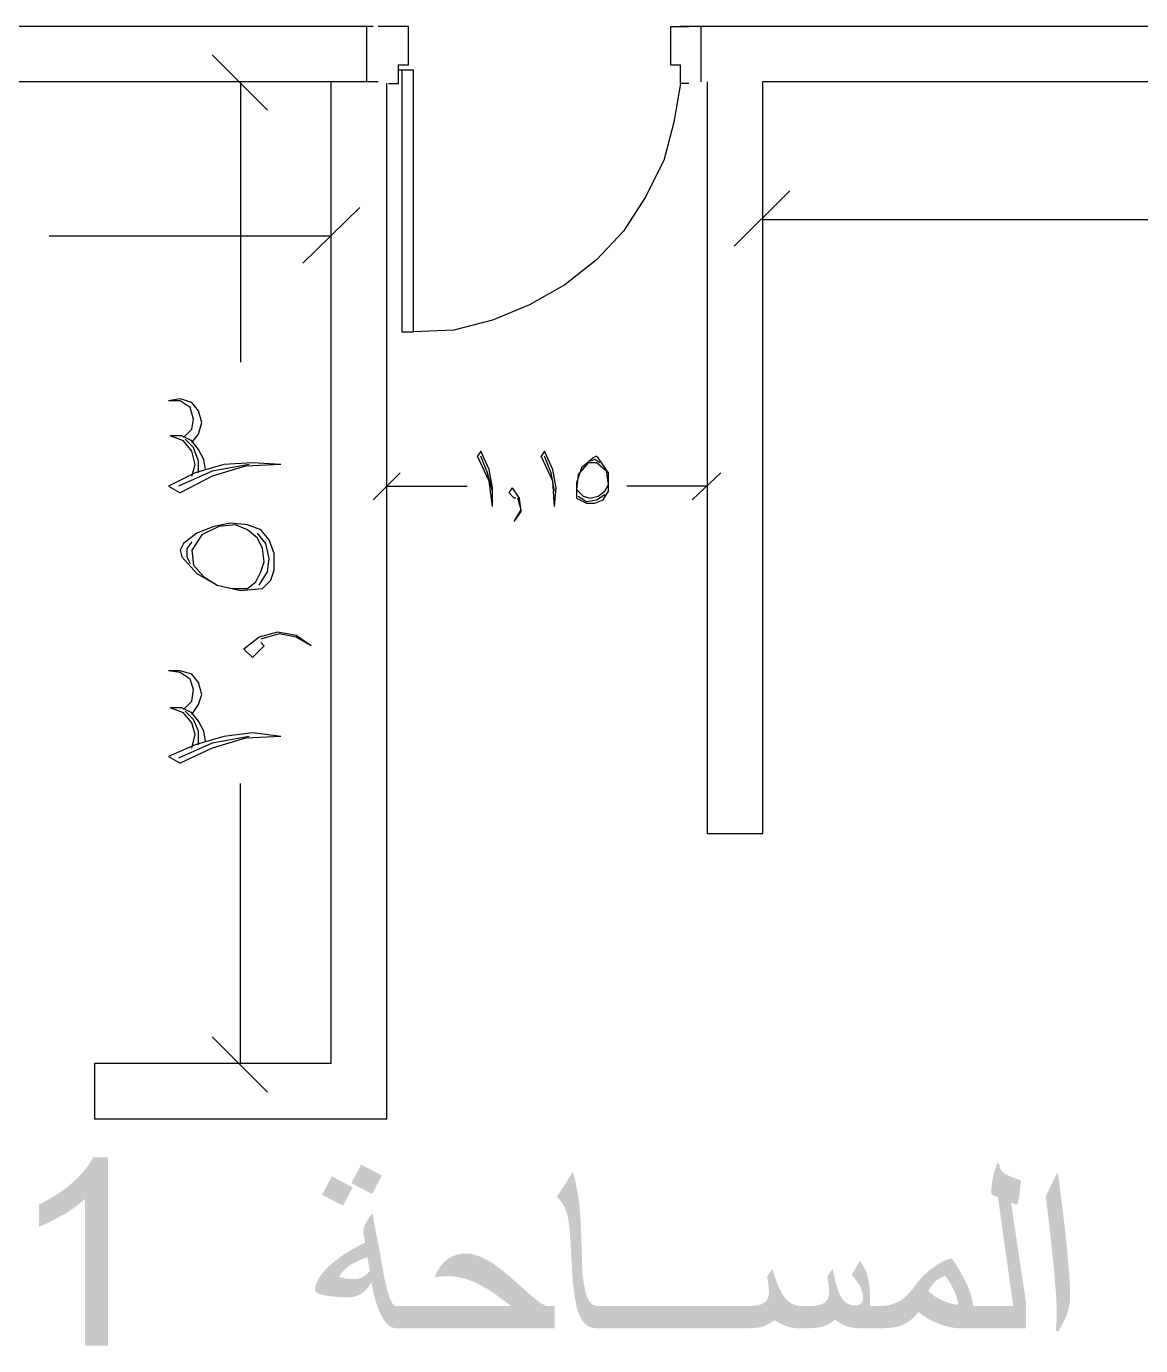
# Model space of a CAD drawing. Header units: metres. Extents: x -24.2 to 51.5, y -28.6 to 30.1.
# Drawn here: x 0.6 to 4.604, y 19.057 to 23.8 of the extents above; entities that cross this region are included whole.
import ezdxf

# ---------------------------------------------------------------- set-up
doc = ezdxf.new("R2010")
doc.units = ezdxf.units.M
for name, color, linetype in [('GF-BLACK', 250, 'Continuous'), ('GF-DIMS', 250, 'Continuous'), ('GF-RED', 1, 'Continuous'), ('GF-TEXT-PDF', 200, 'Continuous')]:
    doc.layers.add(name, color=color, linetype=linetype)

msp = doc.modelspace()

# ---------------------------------------------------------------- hatches: boundary and pattern name
at = {"layer": 'GF-TEXT-PDF', "true_color": 0x000000}
for points in [[(0.8929, 19.0567), (0.8101, 19.0567), (0.8101, 19.584), (0.804, 19.5783), (0.7974, 19.5726), (0.7905, 19.5669), (0.7833, 19.5612), (0.7756, 19.5555), (0.7676, 19.5498), (0.7592, 19.5441), (0.7504, 19.5384), (0.7413, 19.5327), (0.7318, 19.527), (0.7222, 19.5214), (0.7128, 19.5161), (0.7036, 19.5111), (0.6945, 19.5064), (0.6857, 19.502), (0.6771, 19.4979), (0.6687, 19.494), (0.6605, 19.4905), (0.6525, 19.4872), (0.6447, 19.4842), (0.6447, 19.5642), (0.6538, 19.5686), (0.6629, 19.5731), (0.6717, 19.5778), (0.6804, 19.5826), (0.689, 19.5875), (0.6974, 19.5925), (0.7056, 19.5977), (0.7137, 19.6029), (0.7217, 19.6083), (0.7294, 19.6138), (0.7371, 19.6195), (0.7445, 19.6252), (0.7518, 19.6311), (0.759, 19.6371), (0.766, 19.6432), (0.7745, 19.651), (0.7825, 19.6586), (0.7901, 19.6663), (0.7973, 19.6739), (0.804, 19.6815), (0.8104, 19.689), (0.8163, 19.6965), (0.8218, 19.7039), (0.8269, 19.7113), (0.8315, 19.7187), (0.8357, 19.726), (0.8395, 19.7333), (0.8929, 19.7333)], [(1.8772, 19.6688), (1.8432, 19.6019), (1.7678, 19.6407), (1.8028, 19.7076)], [(4.1928, 19.1192), (3.9657, 19.1192), (3.9657, 19.1992), (4.1464, 19.1992), (4.0917, 19.5897), (4.0678, 19.6011), (4.0679, 19.6115), (4.0684, 19.6217), (4.0692, 19.6317), (4.0702, 19.6414), (4.0716, 19.651), (4.0733, 19.6603), (4.0753, 19.6695), (4.0776, 19.6786), (4.0802, 19.6876), (4.0831, 19.6965), (4.0863, 19.7053), (4.0899, 19.714), (4.0967, 19.709), (4.0976, 19.7005), (4.1001, 19.6927), (4.1042, 19.6857), (4.11, 19.6794), (4.1175, 19.6738), (4.1266, 19.669), (4.1358, 19.6653), (4.1451, 19.6616), (4.1544, 19.658), (4.1637, 19.6543), (4.1731, 19.6506), (4.1729, 19.6414), (4.1725, 19.6319), (4.1717, 19.6222), (4.1707, 19.6122), (4.1694, 19.6019), (4.1675, 19.5898), (4.1654, 19.5793), (4.1631, 19.5704), (4.1606, 19.5633), (4.1386, 19.5706), (4.1928, 19.2094)], [(1.7724, 19.6256), (1.738, 19.5596), (1.6621, 19.5988), (1.698, 19.6653)], [(2.7141, 19.1192), (2.6498, 19.1192), (2.6411, 19.1198), (2.6329, 19.1213), (2.6253, 19.1239), (2.6181, 19.1275), (2.6114, 19.1321), (2.6053, 19.1378), (2.5997, 19.1445), (2.5957, 19.1503), (2.5919, 19.1569), (2.5884, 19.1641), (2.5851, 19.1719), (2.5821, 19.1805), (2.5794, 19.1897), (2.5769, 19.1996), (2.5746, 19.2102), (2.5731, 19.2183), (2.5716, 19.2267), (2.5703, 19.2355), (2.5689, 19.2446), (2.5677, 19.254), (2.5665, 19.2638), (2.5654, 19.2739), (2.5643, 19.2843), (2.5633, 19.2951), (2.5624, 19.3062), (2.5615, 19.3176), (2.561, 19.3271), (2.5605, 19.3366), (2.56, 19.3461), (2.5595, 19.3557), (2.559, 19.3654), (2.5584, 19.375), (2.5579, 19.3848), (2.5574, 19.3946), (2.5568, 19.4044), (2.5563, 19.4142), (2.5558, 19.4242), (2.5551, 19.436), (2.5543, 19.4471), (2.5536, 19.4577), (2.5527, 19.4675), (2.5519, 19.4767), (2.551, 19.4853), (2.55, 19.4932), (2.549, 19.5004), (2.548, 19.507), (2.5459, 19.5179), (2.5435, 19.528), (2.5409, 19.5372), (2.538, 19.5456), (2.5349, 19.5532), (2.5305, 19.5618), (2.5255, 19.5699), (2.5199, 19.5777), (2.5137, 19.5849), (2.5068, 19.5918), (2.5634, 19.6809), (2.5659, 19.673), (2.5683, 19.6648), (2.5705, 19.6563), (2.5727, 19.6477), (2.5748, 19.6388), (2.5768, 19.6297), (2.5786, 19.6204), (2.5804, 19.6109), (2.582, 19.6012), (2.5836, 19.5912), (2.585, 19.581), (2.5863, 19.5706), (2.5875, 19.56), (2.5886, 19.5491), (2.589, 19.5447), (2.5894, 19.5399), (2.5898, 19.5345), (2.5902, 19.5286), (2.5906, 19.5222), (2.591, 19.5154), (2.5914, 19.508), (2.5918, 19.5001), (2.5922, 19.4918), (2.5926, 19.483), (2.593, 19.4736), (2.5934, 19.4638), (2.5938, 19.4535), (2.5942, 19.4427), (2.5946, 19.4314), (2.595, 19.4196), (2.5954, 19.4073), (2.5958, 19.3945), (2.5962, 19.3812), (2.5966, 19.3675), (2.597, 19.3532), (2.5974, 19.3385), (2.5978, 19.3232), (2.5994, 19.3088), (2.6011, 19.2954), (2.6029, 19.283), (2.6048, 19.2715), (2.6069, 19.261), (2.609, 19.2515), (2.6113, 19.243), (2.6137, 19.2354), (2.6163, 19.2288), (2.6189, 19.2232), (2.6217, 19.2185), (2.6283, 19.2101), (2.6352, 19.204), (2.6423, 19.2004), (2.6498, 19.1992), (2.7141, 19.1992)], [(4.351, 19.236), (4.3508, 19.2268), (4.3501, 19.2178), (4.3491, 19.2087), (4.3476, 19.1998), (4.3458, 19.1909), (4.3435, 19.1821), (4.3408, 19.1734), (4.3376, 19.1647), (4.3353, 19.1591), (4.3324, 19.1525), (4.3288, 19.145), (4.3245, 19.1367), (4.3196, 19.1275), (4.314, 19.1174), (4.3078, 19.1064), (4.2995, 19.111), (4.3002, 19.1179), (4.3008, 19.1253), (4.3014, 19.1333), (4.302, 19.1417), (4.3027, 19.1521), (4.303, 19.1599), (4.3032, 19.1651), (4.3031, 19.1722), (4.303, 19.1796), (4.3028, 19.1874), (4.3026, 19.1955), (4.3022, 19.2041), (4.3018, 19.213), (4.3013, 19.2224), (4.3007, 19.2321), (4.3, 19.2422), (4.2993, 19.2527), (4.2985, 19.2636), (4.2976, 19.2749), (4.2966, 19.2865), (4.2956, 19.2985), (4.2947, 19.3081), (4.2939, 19.3177), (4.293, 19.3273), (4.2921, 19.337), (4.2911, 19.3467), (4.2902, 19.3565), (4.2892, 19.3663), (4.2883, 19.3762), (4.2873, 19.3861), (4.2862, 19.3961), (4.2852, 19.4061), (4.2841, 19.4161), (4.2831, 19.4262), (4.282, 19.4364), (4.2809, 19.4466), (4.2797, 19.4568), (4.2786, 19.4671), (4.2774, 19.4774), (4.2763, 19.4869), (4.2752, 19.4963), (4.2741, 19.5058), (4.273, 19.5153), (4.2718, 19.5249), (4.2707, 19.5345), (4.2695, 19.5441), (4.2682, 19.5538), (4.267, 19.5634), (4.2657, 19.5732), (4.2645, 19.5829), (4.2632, 19.5927), (4.267, 19.6009), (4.2709, 19.6095), (4.2751, 19.6182), (4.2795, 19.6273), (4.2841, 19.6366), (4.2887, 19.6459), (4.2933, 19.655), (4.2977, 19.6639), (4.3021, 19.6725), (4.3064, 19.6809), (4.3074, 19.6738), (4.3084, 19.6663), (4.3095, 19.6584), (4.3106, 19.6502), (4.3117, 19.6417), (4.3129, 19.6328), (4.3141, 19.6236), (4.3153, 19.6141), (4.3166, 19.6042), (4.3179, 19.5939), (4.3193, 19.5833), (4.3207, 19.5724), (4.3221, 19.5611), (4.3235, 19.5495), (4.325, 19.5375), (4.3263, 19.5269), (4.3276, 19.5164), (4.3288, 19.506), (4.33, 19.4957), (4.3312, 19.4855), (4.3324, 19.4755), (4.3335, 19.4656), (4.3345, 19.4558), (4.3356, 19.4462), (4.3366, 19.4367), (4.3376, 19.4273), (4.3385, 19.418), (4.3394, 19.4088), (4.3403, 19.3998), (4.3411, 19.3909), (4.3419, 19.3821), (4.3427, 19.3734), (4.3438, 19.3607), (4.3449, 19.3483), (4.3459, 19.3365), (4.3468, 19.3251), (4.3476, 19.3141), (4.3483, 19.3036), (4.3489, 19.2936), (4.3495, 19.284), (4.3499, 19.2748), (4.3503, 19.2662), (4.3506, 19.2579), (4.3508, 19.2502), (4.3509, 19.2429)], [(2.4979, 19.1192), (1.967, 19.1192), (1.967, 19.1992), (2.3416, 19.1992), (2.3324, 19.2064), (2.3234, 19.2132), (2.3148, 19.2196), (2.3064, 19.2258), (2.2984, 19.2317), (2.2906, 19.2372), (2.2832, 19.2424), (2.276, 19.2472), (2.2691, 19.2518), (2.2625, 19.256), (2.2537, 19.2615), (2.2451, 19.2666), (2.2366, 19.2714), (2.2283, 19.2758), (2.2202, 19.2799), (2.2123, 19.2837), (2.2045, 19.2871), (2.1969, 19.2902), (2.1894, 19.2929), (2.1801, 19.296), (2.1708, 19.2986), (2.1614, 19.3008), (2.152, 19.3026), (2.1425, 19.304), (2.1331, 19.3051), (2.1236, 19.3057), (2.1141, 19.3059), (2.1047, 19.3057), (2.0952, 19.3053), (2.0858, 19.3047), (2.0763, 19.3038), (2.0667, 19.3026), (2.0707, 19.3121), (2.075, 19.3211), (2.0797, 19.3295), (2.0847, 19.3373), (2.09, 19.3447), (2.0957, 19.3514), (2.1017, 19.3576), (2.1088, 19.3639), (2.1164, 19.3695), (2.1243, 19.3743), (2.1327, 19.3784), (2.1415, 19.3817), (2.1507, 19.3843), (2.1603, 19.3862), (2.1703, 19.3873), (2.1807, 19.3877), (2.188, 19.3874), (2.1955, 19.3866), (2.2033, 19.3852), (2.2112, 19.3833), (2.2193, 19.3808), (2.2276, 19.3778), (2.2361, 19.3743), (2.2449, 19.3702), (2.2538, 19.3655), (2.2629, 19.3603), (2.2722, 19.3546), (2.2818, 19.3483), (2.2915, 19.3415), (2.2962, 19.338), (2.3014, 19.334), (2.3069, 19.3297), (2.3129, 19.3249), (2.3192, 19.3197), (2.326, 19.3141), (2.3332, 19.308), (2.3408, 19.3015), (2.3488, 19.2946), (2.3572, 19.2873), (2.366, 19.2795), (2.3752, 19.2714), (2.3849, 19.2628), (2.3949, 19.2537), (2.4057, 19.2441), (2.4157, 19.2354), (2.4251, 19.2277), (2.4337, 19.2208), (2.4416, 19.2149), (2.4487, 19.2099), (2.4552, 19.2059), (2.461, 19.2027), (2.466, 19.2005), (2.4703, 19.1992), (2.4979, 19.1992)], [(3.6315, 19.1192), (3.5961, 19.1192), (3.5865, 19.1195), (3.5774, 19.1201), (3.5688, 19.1213), (3.5606, 19.1228), (3.5528, 19.1248), (3.5455, 19.1273), (3.5372, 19.1308), (3.5292, 19.1348), (3.5215, 19.1393), (3.5141, 19.1444), (3.5069, 19.15), (3.4985, 19.1437), (3.4905, 19.1383), (3.483, 19.1338), (3.4759, 19.1302), (3.4692, 19.1275), (3.4622, 19.1253), (3.4544, 19.1235), (3.4459, 19.1219), (3.4367, 19.1208), (3.4268, 19.1199), (3.4162, 19.1194), (3.4049, 19.1192), (3.375, 19.1192), (3.3655, 19.1196), (3.3559, 19.1207), (3.3463, 19.1226), (3.3368, 19.1251), (3.3272, 19.1284), (3.3207, 19.1311), (3.3135, 19.1345), (3.3058, 19.1384), (3.2975, 19.143), (3.2886, 19.1482), (3.2799, 19.142), (3.2715, 19.1366), (3.2634, 19.1321), (3.2557, 19.1283), (3.2482, 19.1254), (3.2424, 19.1238), (3.2358, 19.1224), (3.2282, 19.1213), (3.2196, 19.1204), (3.2102, 19.1197), (3.1997, 19.1194), (3.1884, 19.1192), (3.0997, 19.1192), (3.0997, 19.1992), (3.1884, 19.1992), (3.2002, 19.1994), (3.2109, 19.1999), (3.2203, 19.2008), (3.2286, 19.2021), (3.2358, 19.2037), (3.2417, 19.2057), (3.2499, 19.2098), (3.2565, 19.2151), (3.2617, 19.2216), (3.2654, 19.2293), (3.2676, 19.2381), (3.2684, 19.2481), (3.2682, 19.257), (3.2678, 19.2659), (3.267, 19.2749), (3.2662, 19.2818), (3.265, 19.289), (3.2636, 19.2967), (3.2619, 19.3048), (3.2808, 19.3325), (3.2844, 19.3209), (3.2878, 19.3102), (3.291, 19.3004), (3.294, 19.2916), (3.2968, 19.2837), (3.2995, 19.2767), (3.3019, 19.2707), (3.3062, 19.2614), (3.3106, 19.2528), (3.315, 19.2449), (3.3196, 19.2377), (3.3243, 19.2311), (3.3292, 19.2252), (3.3341, 19.22), (3.3414, 19.2136), (3.3491, 19.2084), (3.3573, 19.2044), (3.366, 19.2015), (3.3751, 19.1998), (3.3847, 19.1992), (3.4155, 19.1992), (3.4265, 19.1995), (3.4365, 19.2004), (3.4455, 19.2019), (3.4535, 19.2039), (3.4605, 19.2066), (3.4665, 19.2098), (3.4731, 19.2152), (3.4783, 19.2217), (3.4819, 19.2294), (3.4841, 19.2382), (3.4849, 19.2481), (3.4847, 19.2575), (3.4841, 19.2668), (3.483, 19.2758), (3.4817, 19.285), (3.48, 19.2946), (3.478, 19.3048), (3.4973, 19.3325), (3.5069, 19.2893), (3.5101, 19.277), (3.5135, 19.2658), (3.517, 19.2554), (3.5207, 19.2461), (3.5246, 19.2377), (3.5287, 19.2304), (3.5329, 19.224), (3.5373, 19.2185), (3.544, 19.2122), (3.5515, 19.2073), (3.56, 19.2039), (3.5693, 19.2018), (3.5796, 19.2011), (3.5873, 19.2019), (3.594, 19.2044), (3.5996, 19.2086), (3.6038, 19.2142), (3.6063, 19.2207), (3.6071, 19.2282), (3.6066, 19.2368), (3.605, 19.2456), (3.6024, 19.2546), (3.5988, 19.2637), (3.5941, 19.273), (3.5883, 19.2824), (3.5857, 19.286), (3.5811, 19.2922), (3.5744, 19.3009), (3.5658, 19.3123), (3.5956, 19.3619), (3.6016, 19.3527), (3.6069, 19.3438), (3.6115, 19.3354), (3.6155, 19.3274), (3.6188, 19.3199), (3.6214, 19.3128), (3.6235, 19.3056), (3.6254, 19.2978), (3.627, 19.2896), (3.6284, 19.2809), (3.6295, 19.2716), (3.6304, 19.2619), (3.631, 19.2516), (3.6314, 19.2408), (3.6315, 19.2296)], [(2.8333, 19.1192), (2.6834, 19.1192), (2.6834, 19.1992), (2.8333, 19.1992)], [(2.9556, 19.1192), (2.8058, 19.1192), (2.8058, 19.1992), (2.9556, 19.1992)], [(3.078, 19.1192), (2.9282, 19.1192), (2.9282, 19.1992), (3.078, 19.1992)], [(3.1251, 19.1192), (2.9752, 19.1192), (2.9752, 19.1992), (3.1251, 19.1992)]]:
    msp.add_hatch(color=250, dxfattribs=at).paths.add_polyline_path(points)
h = msp.add_hatch(color=250, dxfattribs=at)
h.paths.add_polyline_path([(1.9944, 19.1192), (1.9287, 19.1192), (1.9222, 19.1198), (1.9158, 19.1215), (1.9096, 19.1243), (1.9035, 19.1283), (1.8976, 19.1334), (1.8918, 19.1396), (1.8862, 19.1469), (1.8808, 19.1554), (1.8755, 19.165), (1.8703, 19.1758), (1.8672, 19.183), (1.8643, 19.1906), (1.8614, 19.1984), (1.8586, 19.2067), (1.8559, 19.2152), (1.8533, 19.2242), (1.8509, 19.2334), (1.8485, 19.243), (1.8462, 19.2529), (1.844, 19.2632), (1.842, 19.2738), (1.84, 19.2847), (1.8352, 19.2765), (1.83, 19.2688), (1.8244, 19.2618), (1.8183, 19.2555), (1.8119, 19.2498), (1.8051, 19.2447), (1.7965, 19.2396), (1.7878, 19.2356), (1.7789, 19.2328), (1.7698, 19.231), (1.7605, 19.2305), (1.7489, 19.2306), (1.7379, 19.2308), (1.7272, 19.2313), (1.717, 19.2319), (1.7072, 19.2327), (1.6979, 19.2336), (1.689, 19.2348), (1.6805, 19.2361), (1.6725, 19.2376), (1.6598, 19.2406), (1.6499, 19.2439), (1.6429, 19.2476), (1.6387, 19.2515), (1.6373, 19.2558), (1.6377, 19.263), (1.639, 19.2704), (1.6411, 19.278), (1.6441, 19.2856), (1.6479, 19.2935), (1.6526, 19.3014), (1.6581, 19.3095), (1.6645, 19.3178), (1.6718, 19.3261), (1.6798, 19.3347), (1.6888, 19.3433), (1.6953, 19.3493), (1.702, 19.3551), (1.709, 19.3609), (1.7161, 19.3666), (1.7235, 19.3722), (1.731, 19.3776), (1.7387, 19.383), (1.7467, 19.3883), (1.7548, 19.3935), (1.7632, 19.3986), (1.7717, 19.4036), (1.7805, 19.4085), (1.7894, 19.4133), (1.7986, 19.4181), (1.8079, 19.4227), (1.8175, 19.4272), (1.8166, 19.431), (1.8153, 19.4374), (1.8136, 19.4465), (1.8119, 19.4556), (1.8109, 19.462), (1.8106, 19.4658), (1.8112, 19.4739), (1.8132, 19.4824), (1.8165, 19.4913), (1.8212, 19.5008), (1.8259, 19.5086), (1.8313, 19.5166), (1.8374, 19.5247), (1.8441, 19.5329), (1.8457, 19.5235), (1.8472, 19.5141), (1.8488, 19.5049), (1.8504, 19.4957), (1.852, 19.4867), (1.8536, 19.4778), (1.8552, 19.4688), (1.857, 19.4598), (1.8588, 19.4507), (1.8607, 19.4414), (1.8627, 19.4321), (1.8648, 19.4226), (1.8786, 19.3436), (1.8809, 19.3308), (1.8831, 19.3188), (1.8853, 19.3075), (1.8874, 19.2968), (1.8895, 19.2868), (1.8916, 19.2775), (1.8936, 19.2688), (1.8955, 19.2609), (1.8974, 19.2536), (1.8993, 19.247), (1.9034, 19.2343), (1.9075, 19.2236), (1.9117, 19.2148), (1.9159, 19.208), (1.9201, 19.2031), (1.9244, 19.2002), (1.9287, 19.1992), (1.9944, 19.1992)])
h.paths.add_polyline_path([(1.834, 19.3247), (1.8253, 19.3748), (1.8142, 19.3707), (1.8038, 19.3666), (1.7941, 19.3624), (1.7851, 19.3581), (1.7768, 19.3539), (1.7692, 19.3495), (1.7623, 19.3452), (1.7549, 19.3398), (1.7478, 19.3338), (1.7412, 19.3273), (1.7349, 19.3202), (1.7291, 19.3126), (1.7237, 19.3045), (1.7305, 19.3019), (1.738, 19.2998), (1.7462, 19.298), (1.7533, 19.297), (1.7615, 19.2963), (1.771, 19.2959), (1.7816, 19.2957), (1.7894, 19.2963), (1.7972, 19.2981), (1.8048, 19.3011), (1.8122, 19.3052), (1.8196, 19.3105), (1.8269, 19.317)])
h = msp.add_hatch(color=250, dxfattribs=at)
h.paths.add_polyline_path([(4.0017, 19.1192), (3.9539, 19.1192), (3.9461, 19.1195), (3.938, 19.1201), (3.9297, 19.1212), (3.9212, 19.1227), (3.9124, 19.1246), (3.9033, 19.127), (3.894, 19.1298), (3.8845, 19.133), (3.8757, 19.1364), (3.8671, 19.1399), (3.8587, 19.1438), (3.8505, 19.1478), (3.8426, 19.1521), (3.8348, 19.1566), (3.8273, 19.1614), (3.8199, 19.1664), (3.8128, 19.1717), (3.8059, 19.1772), (3.7992, 19.1693), (3.7925, 19.1621), (3.7858, 19.1555), (3.779, 19.1495), (3.7721, 19.1442), (3.7653, 19.1395), (3.7584, 19.1354), (3.7514, 19.1319), (3.745, 19.1292), (3.7378, 19.1269), (3.7301, 19.1249), (3.7217, 19.1231), (3.7127, 19.1217), (3.703, 19.1206), (3.6928, 19.1199), (3.6819, 19.1194), (3.6703, 19.1192), (3.5986, 19.1192), (3.5986, 19.1992), (3.6689, 19.1992), (3.6793, 19.1996), (3.6893, 19.2005), (3.699, 19.2022), (3.7085, 19.2045), (3.7176, 19.2075), (3.7265, 19.2111), (3.7351, 19.2154), (3.7434, 19.2204), (3.7505, 19.2254), (3.7575, 19.2309), (3.7642, 19.237), (3.7708, 19.2436), (3.7772, 19.2508), (3.7834, 19.2585), (3.7894, 19.2668), (3.7951, 19.2748), (3.8011, 19.2825), (3.8074, 19.2901), (3.8139, 19.2975), (3.8206, 19.3046), (3.8277, 19.3115), (3.8349, 19.3182), (3.8425, 19.3247), (3.8503, 19.331), (3.8583, 19.3371), (3.8674, 19.3435), (3.8763, 19.3492), (3.8851, 19.3544), (3.8936, 19.359), (3.902, 19.3629), (3.9101, 19.3662), (3.9181, 19.369), (3.9259, 19.3711), (3.9315, 19.3624), (3.937, 19.3539), (3.9422, 19.3455), (3.9473, 19.3373), (3.9521, 19.3293), (3.9567, 19.3214), (3.961, 19.3136), (3.9652, 19.306), (3.9692, 19.2986), (3.9729, 19.2914), (3.9765, 19.2843), (3.9813, 19.274), (3.9856, 19.2641), (3.9893, 19.2546), (3.9926, 19.2455), (3.9954, 19.2368), (3.9977, 19.2285), (3.9995, 19.2206), (4.0007, 19.2131), (4.0015, 19.2059), (4.0017, 19.1992)])
h.paths.add_polyline_path([(3.9489, 19.2098), (3.9467, 19.2187), (3.9442, 19.2275), (3.9413, 19.2362), (3.938, 19.2449), (3.9344, 19.2536), (3.9305, 19.2622), (3.9268, 19.2694), (3.9227, 19.2767), (3.9182, 19.2841), (3.9133, 19.2916), (3.9081, 19.2992), (3.9024, 19.3068), (3.8939, 19.3042), (3.8859, 19.3008), (3.8785, 19.2967), (3.8716, 19.2918), (3.8652, 19.2861), (3.861, 19.2817), (3.8565, 19.2762), (3.8518, 19.2697), (3.8467, 19.2621), (3.8413, 19.2535), (3.8472, 19.2476), (3.8538, 19.2419), (3.8612, 19.2365), (3.8694, 19.2312), (3.8783, 19.2261), (3.888, 19.2213), (3.8979, 19.2168), (3.9077, 19.213), (3.9172, 19.2098), (3.9266, 19.2072), (3.9358, 19.2052), (3.9447, 19.2038)])

# ---------------------------------------------------------------- linework, layer by layer
at = {"layer": 'GF-BLACK', "lineweight": 25, "true_color": 0x000000}
for p, q in [((1.8465, 23.7998), (-15.5869, 23.7998)), ((1.8224, 23.7998), (1.8224, 23.6007)), ((1.9008, 23.7998), (1.8646, 23.7998)), ((11.0973, 23.7998), (2.9508, 23.7998)), ((3.0233, 23.7998), (3.0233, 23.6007)), ((1.8646, 23.6007), (-15.3637, 23.6007)), ((1.6957, 20.0705), (1.6957, 23.6007)), ((1.8948, 19.8714), (1.8948, 23.5946)), ((3.0474, 20.8973), (3.0474, 23.6007)), ((3.2465, 20.8973), (3.2465, 23.6007)), ((10.2465, 23.6007), (3.2465, 23.6007)), ((1.9431, 22.1947), (1.8465, 22.0981)), ((2.9931, 22.0981), (3.0957, 22.1947)), ((1.8948, 22.1464), (2.1845, 22.1464)), ((3.0474, 22.1464), (2.7577, 22.1464)), ((3.2465, 20.8973), (3.0474, 20.8973)), ((1.6957, 20.0705), (0.8448, 20.0705)), ((0.8448, 20.0705), (0.8448, 19.8714)), ((1.8948, 19.8714), (0.8448, 19.8714))]:
    msp.add_line(p, q, dxfattribs=at)
for points in [[(2.275, 22.074), (2.275, 22.1403), (2.2629, 22.2067), (2.2327, 22.2731), (2.2207, 22.255)], [(2.275, 22.074), (2.2629, 22.1645), (2.2207, 22.255)], [(2.275, 22.1283), (2.2569, 22.1947), (2.2327, 22.255)], [(2.4983, 22.074), (2.5043, 22.1403), (2.4922, 22.2067), (2.462, 22.2731), (2.45, 22.255)], [(2.4983, 22.074), (2.4922, 22.1645), (2.45, 22.255)], [(2.4983, 22.1283), (2.4862, 22.1947), (2.462, 22.255)], [(2.6612, 22.2309), (2.6431, 22.2429), (2.625, 22.2369)], [(2.3595, 22.1041), (2.3534, 22.1041), (2.3353, 22.1222), (2.3474, 22.1403)], [(2.3534, 22.0197), (2.3776, 22.0559), (2.3715, 22.1041), (2.3474, 22.1403)], [(2.3534, 22.0197), (2.3776, 22.0619), (2.3655, 22.1041)], [(2.5827, 22.1102), (2.6129, 22.0921), (2.6491, 22.0981), (2.6793, 22.1162)]]:
    msp.add_lwpolyline(points, dxfattribs=at)
for points in [[(2.6552, 22.249), (2.6491, 22.255), (2.637, 22.249), (2.5948, 22.2128), (2.5767, 22.1584), (2.5767, 22.1041), (2.6129, 22.086), (2.6431, 22.086), (2.6733, 22.0981), (2.6914, 22.1283), (2.6914, 22.1947)], [(2.6491, 22.2309), (2.6189, 22.2309), (2.5827, 22.1886), (2.5767, 22.1343), (2.6008, 22.1102), (2.625, 22.1041), (2.6552, 22.1102), (2.6793, 22.1283), (2.6914, 22.1524), (2.6853, 22.2007)]]:
    msp.add_lwpolyline(points, close=True, dxfattribs=at)
at = {"layer": 'GF-DIMS', "lineweight": 25, "true_color": 0x000000}
for p, q in [((1.4664, 23.4981), (1.2672, 23.6972)), ((1.3698, 23.6007), (1.3698, 22.5929)), ((3.3431, 23.2084), (3.1439, 23.0093)), ((1.5931, 22.949), (1.7983, 23.1481)), ((3.2465, 23.1059), (6.5172, 23.1059)), ((1.6957, 23.0455), (0.6819, 23.0455)), ((1.3698, 20.0705), (1.3698, 21.0783)), ((1.2672, 20.1671), (1.4664, 19.9679))]:
    msp.add_line(p, q, dxfattribs=at)
for points in [[(1.1948, 22.3033), (1.219, 22.3334), (1.231, 22.3757), (1.219, 22.4179), (1.1948, 22.4481), (1.1526, 22.4602), (1.1103, 22.4541)], [(1.1646, 22.3214), (1.1948, 22.3516), (1.2009, 22.3878), (1.1888, 22.43), (1.1526, 22.4541), (1.1103, 22.4541)], [(1.2431, 22.2067), (1.2371, 22.2429), (1.219, 22.2791), (1.1948, 22.3093), (1.1586, 22.3274), (1.1164, 22.3274)], [(1.1948, 22.1826), (1.2069, 22.2248), (1.1948, 22.2731), (1.1646, 22.3093), (1.1164, 22.3274)], [(1.219, 22.1947), (1.219, 22.2369), (1.2009, 22.2852), (1.1707, 22.3153)], [(1.5146, 22.2248), (1.4121, 22.2309), (1.3095, 22.2248), (1.2069, 22.1947), (1.1103, 22.1464), (1.1526, 22.1222)], [(1.4, 22.2248), (1.2672, 22.2007), (1.1465, 22.1464)], [(1.5146, 22.2248), (1.3879, 22.2188), (1.2672, 22.1826), (1.1526, 22.1222)], [(1.4362, 21.7903), (1.4664, 21.8386), (1.4724, 21.8869), (1.4603, 21.9412), (1.4302, 21.9774)], [(1.1948, 21.9472), (1.1767, 21.9231), (1.1767, 21.8929), (1.1888, 21.8688)], [(1.6233, 21.5731), (1.569, 21.6093), (1.5026, 21.6214), (1.4362, 21.6033), (1.3819, 21.561)], [(1.4422, 21.5852), (1.4543, 21.5731), (1.4121, 21.5309), (1.3819, 21.561)], [(1.6233, 21.5731), (1.569, 21.6033), (1.5086, 21.6153), (1.4422, 21.5972)], [(1.1948, 21.3257), (1.219, 21.3619), (1.231, 21.3981), (1.219, 21.4404), (1.1948, 21.4705), (1.1526, 21.4826), (1.1103, 21.4826)], [(1.1646, 21.3438), (1.1948, 21.374), (1.2009, 21.4162), (1.1888, 21.4524), (1.1526, 21.4766), (1.1103, 21.4826)], [(1.2431, 21.2291), (1.2371, 21.2654), (1.219, 21.3016), (1.1948, 21.3317), (1.1586, 21.3498), (1.1164, 21.3498)], [(1.1948, 21.205), (1.2069, 21.2533), (1.1948, 21.2955), (1.1646, 21.3317), (1.1164, 21.3498)], [(1.219, 21.2171), (1.219, 21.2654), (1.2009, 21.3076), (1.1707, 21.3378)], [(1.5146, 21.2473), (1.4121, 21.2593), (1.3095, 21.2473), (1.2069, 21.2171), (1.1103, 21.1748), (1.1526, 21.1507)], [(1.4, 21.2473), (1.2672, 21.2231), (1.1465, 21.1688)], [(1.5146, 21.2473), (1.3879, 21.2412), (1.2672, 21.205), (1.1526, 21.1507)]]:
    msp.add_lwpolyline(points, dxfattribs=at)
for points in [[(1.1646, 21.9412), (1.1526, 21.9171), (1.1586, 21.8929), (1.2129, 21.8326), (1.2853, 21.7903), (1.3698, 21.7722), (1.4483, 21.7783), (1.4784, 21.8085), (1.4905, 21.8447), (1.4905, 21.905), (1.4724, 21.9533), (1.4422, 21.9895), (1.394, 22.0076), (1.3336, 22.0136), (1.2733, 22.0016), (1.2129, 21.9774)], [(1.1948, 21.9171), (1.2009, 21.8628), (1.2371, 21.8205), (1.2853, 21.7903), (1.3396, 21.7783), (1.394, 21.7783), (1.4241, 21.8024), (1.4422, 21.8386), (1.4543, 21.8748), (1.4483, 21.9231), (1.4302, 21.9593), (1.394, 21.9895), (1.3517, 22.0076), (1.2914, 22.0016), (1.231, 21.9714)]]:
    msp.add_lwpolyline(points, close=True, dxfattribs=at)
at = {"layer": 'GF-RED', "lineweight": 25, "true_color": 0xff0000}
for p, q in [((1.9733, 23.7998), (1.9008, 23.7998)), ((1.9733, 23.661), (1.9733, 23.7998)), ((2.9146, 23.7998), (2.981, 23.7998)), ((1.9914, 23.6429), (1.9371, 23.6429))]:
    msp.add_line(p, q, dxfattribs=at)
for points in [[(2.9146, 23.7998), (2.9146, 23.661), (2.9508, 23.661)], [(1.9008, 23.5946), (1.9371, 23.5946), (1.9371, 23.661), (1.9733, 23.661)], [(1.9491, 23.6429), (1.9491, 22.7015), (1.9914, 22.7015)], [(2.9508, 23.5946), (2.9267, 23.4559), (2.8905, 23.3171), (2.8241, 23.1843), (2.7457, 23.0636), (2.6491, 22.961), (2.5345, 22.8705), (2.4077, 22.7981), (2.275, 22.7438), (2.1362, 22.7076), (1.9914, 22.7015), (1.9914, 23.6429)], [(2.981, 23.5946), (2.9508, 23.5946), (2.9508, 23.661)]]:
    msp.add_lwpolyline(points, dxfattribs=at)

doc.saveas('drawing.dxf')
